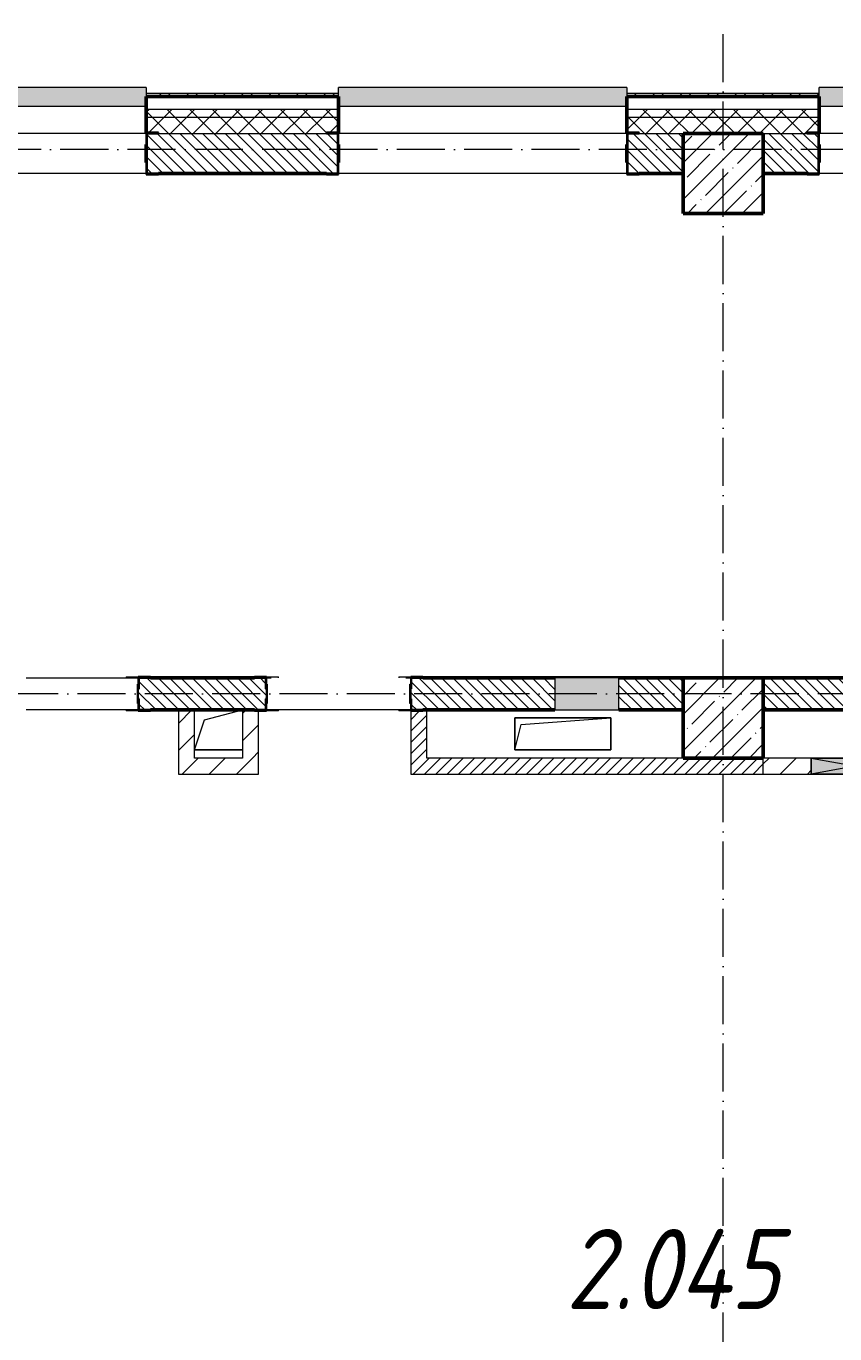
# Model space of a CAD drawing. Header units: millimetres. Extents: x 2294 to 908349, y -83289 to 219220.
# Drawn here: x 62813 to 67860, y 8011 to 16176 of the extents above; entities that cross this region are included whole.
import ezdxf

# ---------------------------------------------------------------- set-up
doc = ezdxf.new("R2010")
doc.units = ezdxf.units.MM
doc.linetypes.add('50_200_ШТРИХ_1Т_ш5_п1_п1_', pattern=[700, 500, -100, 0, -100])
for name, color, linetype, lineweight in [('A-DETL-GENF-OTLN', 7, 'Continuous', 9), ('A-FLOR-____-OTLN', 7, 'Continuous', 9), ('A-GENM-____-MCUT', 7, 'Continuous', 25), ('A-GENM-____-OTLN', 7, 'Continuous', 9), ('A-GENM-____-OTLN-1', 7, 'Continuous', 25), ('A-GLAZ-____-OTLN', 7, 'Continuous', 9), ('A-WALL-____-MCUT-2', 7, 'Continuous', 50), ('A-WALL-____-MCUT-3', 7, 'Continuous', 9), ('A-WALL-____-OTLN', 7, 'Continuous', 9), ('A-WALL-____-PATT-1', 7, 'Continuous', 9), ('A-WALL-FNSH-MCUT-1', 7, 'Continuous', 9), ('I-WALL-____-OTLN', 7, 'Continuous', 9), ('S-COLS-____-MCUT', 7, 'Continuous', 50), ('S-COLS-____-OTLN', 7, 'Continuous', 9), ('S-GRID-____-OTLN-1', 7, '50_200_ШТРИХ_1Т_ш5_п1_п1_', 9), ('Марки помещений', 7, 'Continuous', 9)]:
    doc.layers.add(name, color=color, linetype=linetype, lineweight=lineweight)
doc.layers.add('A-GLAZ-____-OTLN-1', color=7, linetype='Continuous', lineweight=9, true_color=0xc0c0c0)
doc.styles.add('ISOCPEUR_I_3', font='isocpeui.ttf', dxfattribs={"width": 0.85, "height": 2.2})
pattern_1 = [(45, (7562.79, 6025.28), (-70.71068, 70.71068), []), (135, (7562.79, 6025.28), (-70.71068, -70.71068), [])]
pattern_2 = [(45, (7562.787, 6025.276), (-35.35534, 35.35534), [])]
pattern_3 = [(135, (7562.787, 6025.276), (-35.35534, -35.35534), [])]
pattern_4 = [(45, (7562.79, 6025.28), (-84.85281, 84.85281), [])]

# ---------------------------------------------------------------- blocks, each defined once
blk = doc.blocks.new('BSC_Колонна _Прямоугольная - 500х500-V54-АР1_План отверстий 2 этажа в осях 1-64_А-ГГ')
at = {"layer": 'S-COLS-____-OTLN'}
h = blk.add_hatch(dxfattribs=at)
h.set_pattern_fill('FP_83', color=256, style=0, pattern_type=2)
h.set_pattern_definition([(45, (-59600, -5831.04), (-114.04925, 114.04925), []), (45, (-59485.95, -5831.04), (-114.04925, 114.04925), [201.613, -40.323, 3.353, -36.97])])
h.paths.add_polyline_path([(-250, -250), (250, -250), (250, 250), (-250, 250)], flags=0)
at = {"layer": 'S-COLS-____-MCUT'}
for p, q in [((250, 250), (-250, 250)), ((-250, 250), (-250, -250)), ((250, -250), (250, 250)), ((-250, -250), (250, -250))]:
    blk.add_line(p, q, dxfattribs=at)
blk = doc.blocks.new('BSC_Колонна _Прямоугольная - 500х500-V116-АР1_План отверстий 2 этажа в осях 1-64_А-ГГ')
at = {"layer": 'S-COLS-____-OTLN'}
h = blk.add_hatch(dxfattribs=at)
h.set_pattern_fill('FP_145', color=256, style=0, pattern_type=2)
h.set_pattern_definition([(45, (-59600, -9231.04), (-114.04925, 114.04925), []), (45, (-59485.95, -9231.04), (-114.04925, 114.04925), [201.613, -40.323, 3.353, -36.97])])
h.paths.add_polyline_path([(-250, -250), (250, -250), (250, 250), (-250, 250), (-250, 104.8)], flags=0)
at = {"layer": 'S-COLS-____-MCUT'}
for p, q in [((250, 250), (-250, 250)), ((-250, 250), (-250, -250)), ((250, -250), (250, 250)), ((-250, -250), (250, -250))]:
    blk.add_line(p, q, dxfattribs=at)
blk = doc.blocks.new('Фахверк_СКБ_Уголок - 250_2700-27497298-АР1_План отверстий 2 этажа в осях 1-64_А-ГГ')
at = {"layer": 'A-GENM-____-MCUT'}
for p, q in [((200, 181), (125, 181)), ((125, 181), (125, 106)), ((131, 106), (131, 175)), ((131, 175), (200, 175)), ((200, 175), (200, 181)), ((125, 106), (131, 106)), ((131, -6), (125, -6)), ((125, -6), (125, -81)), ((125, -81), (200, -81)), ((131, -75), (131, -6)), ((200, -75), (131, -75)), ((200, -81), (200, -75))]:
    blk.add_line(p, q, dxfattribs=at)
blk = doc.blocks.new('АР_Перемычка - АР_Перемычка-28357691-АР1_План отверстий 2 этажа в осях 1-64_А-ГГ')
at = {"layer": 'A-GENM-____-OTLN'}
blk.add_line((-250, -100), (-243, -100), dxfattribs=at)
blk = doc.blocks.new('154_Стойка_СКБ_Уголок - СМ-2480_200-28346303-АР1_План отверстий 2 этажа в осях 1-64_А-ГГ')
at = {"layer": 'A-GENM-____-MCUT'}
for p, q in [((125, 156), (125, 81)), ((200, 156), (125, 156)), ((131, 81), (131, 150)), ((131, 150), (200, 150)), ((200, 150), (200, 156)), ((125, 81), (131, 81)), ((131, 19), (125, 19)), ((125, 19), (125, -56)), ((131, -50), (131, 19)), ((125, -56), (200, -56)), ((200, -50), (131, -50)), ((200, -56), (200, -50))]:
    blk.add_line(p, q, dxfattribs=at)
blk = doc.blocks.new('Стойка_Влож_Полоса боковая - Полоса-28213942-АР1_План отверстий 2 этажа в осях 1-64_А-ГГ')
at = {"layer": 'A-GENM-____-OTLN'}
for p, q in [((-5, 60), (0, 60)), ((-5, -60), (-5, 60)), ((0, 31), (0, -31)), ((0, -60), (-5, -60))]:
    blk.add_line(p, q, dxfattribs=at)
blk = doc.blocks.new('Стойка_Влож_Уголок_Опорный - Уголок-28213941-АР1_План отверстий 2 этажа в осях 1-64_А-ГГ')
at = {"layer": 'A-GENM-____-OTLN'}
for p, q in [((-212, -6), (-212, 0)), ((0, 0), (0, -6)), ((-212, -75), (-212, -6)), ((-212, -6), (-206, -6)), ((-212, -75), (-206, -75)), ((-6, -6), (0, -6)), ((-6, -75), (0, -75)), ((0, -6), (0, -75))]:
    blk.add_line(p, q, dxfattribs=at)
blk = doc.blocks.new('AR_Отверстие Ниша - Лючок-32403954-АР1_План отверстий 2 этажа в осях 1-64_А-ГГ')
at = {"layer": 'A-GLAZ-____-OTLN'}
blk.add_hatch(color=256, dxfattribs=at).paths.add_polyline_path([(-200, 100), (-200, -100), (200, -100), (200, 100)], flags=0)
for p, q in [((200, 100), (-200, 100)), ((-200, 100), (-200, -100)), ((200, -100), (200, 100)), ((-200, -100), (200, -100))]:
    blk.add_line(p, q, dxfattribs=at)
blk = doc.blocks.new('Л_Общий_Лючок - Лючок-29677405-АР1_План отверстий 2 этажа в осях 1-64_А-ГГ')
at = {"layer": 'A-GLAZ-____-OTLN-1'}
blk.add_hatch(color=256, dxfattribs=at).paths.add_polyline_path([(400, 0), (424, 0), (424, 6), (-24, 6), (-24, 0), (0, 0)], flags=0)
at = {"layer": 'A-GLAZ-____-OTLN'}
for p, q in [((424, 6), (-24, 6)), ((-24, 6), (-24, 0)), ((424, 6), (424, 0))]:
    blk.add_line(p, q, dxfattribs=at)
blk = doc.blocks.new('AR_Отверстие прямоугольное _в плите_ - AR_Отверстие прямоугольное _в плите_-30459197-АР1_План отверстий 2 этажа в осях 1-64_А-ГГ')
at = {"layer": 'A-GENM-____-OTLN'}
for p, q in [((300, 100), (-300, 100)), ((-300, 100), (-300, -100)), ((-260, 60), (300, 100)), ((300, -100), (300, 100)), ((-300, -100), (-260, 60)), ((-300, -100), (300, -100))]:
    blk.add_line(p, q, dxfattribs=at)
blk = doc.blocks.new('AR_Отверстие прямоугольное _в плите_ - AR_Отверстие прямоугольное _в плите_-V183-АР1_План отверстий 2 этажа в осях 1-64_А-ГГ')
at = {"layer": 'A-GENM-____-OTLN'}
for p, q in [((-87.5, 62.5), (150, 125)), ((-150, -125), (-87.5, 62.5)), ((-150, -125), (150, -125))]:
    blk.add_line(p, q, dxfattribs=at)
blk = doc.blocks.new('Отлив_СКБ - Отлив витража_120_НВФ-31885689-АР1_План отверстий 2 этажа в осях 1-64_А-ГГ')
at = {"layer": 'A-GLAZ-____-OTLN-1'}
for points in [[(1800, 2), (1800, 120), (0, 120), (0, 2), (1103.1, 2)], [(1103.1, 0), (1800, 0), (1800, 2), (0, 2), (0, 0)]]:
    blk.add_hatch(color=256, dxfattribs=at).paths.add_polyline_path(points, flags=0)
at = {"layer": 'A-GLAZ-____-OTLN'}
for p, q in [((0, 83), (0, 120)), ((1800, 120), (0, 120)), ((1800, 120), (1800, 83)), ((0, 2), (1800, 2)), ((1800, 0), (0, 0))]:
    blk.add_line(p, q, dxfattribs=at)
blk = doc.blocks.new('AR_Отверстие прямоугольное _в стене__БезПР - AR_Отверстие прямоугольное _в стене__БезПР-36789180-АР1_План отверстий 2 этажа в осях 1-64_А-ГГ')
at = {"layer": 'A-GLAZ-____-OTLN'}
blk.add_hatch(color=256, dxfattribs=at).paths.add_polyline_path([(275, -50), (275, 50), (-275, 50), (-275, -50)], flags=0)
at = {"layer": 'A-DETL-GENF-OTLN'}
for p, q in [((-275, -50), (-275, 50)), ((-275, 50), (275, 50)), ((275, 50), (-275, -50)), ((-275, 50), (275, -50)), ((275, 50), (-275, 50)), ((-275, 50), (-275, -50)), ((275, 50), (275, -50)), ((275, -50), (275, 50)), ((275, -50), (-275, -50)), ((-275, -50), (275, -50))]:
    blk.add_line(p, q, dxfattribs=at)
at = {"layer": 'A-GLAZ-____-OTLN'}
blk.add_line((275, 50), (-275, 50), dxfattribs=at)
blk = doc.blocks.new('2floor')
at = {"layer": 'A-WALL-____-PATT-1'}
h = blk.add_hatch(dxfattribs=at)
h.set_pattern_fill('FP_3', color=256, style=0, pattern_type=2)
h.set_pattern_definition([(45, (7562.79, 6025.28), (-85.53659, 85.53659), []), (45, (7619.81, 6025.28), (-85.53659, 85.53659), [])])
h.paths.add_polyline_path([(79427.8, 15736.3), (79427.8, 15756.3), (75562.8, 15756.3), (75562.8, 15736.3), (78247.7, 15736.3)], flags=0)
h.paths.add_polyline_path([(73762.8, 15736.3), (73762.8, 15756.3), (72562.8, 15756.3), (72562.8, 15736.3), (72945.3, 15736.3)], flags=0)
h.paths.add_polyline_path([(70762.8, 15736.3), (70762.8, 15756.3), (69562.8, 15756.3), (69562.8, 15736.3), (70294.1, 15736.3)], flags=0)
h.paths.add_polyline_path([(66759.2, 15736.3), (67762.8, 15736.3), (67762.8, 15756.3), (66562.8, 15756.3), (66562.8, 15736.3)], flags=0)
h.paths.add_polyline_path([(64108, 15736.3), (64762.8, 15736.3), (64762.8, 15756.3), (63562.8, 15756.3), (63562.8, 15736.3)], flags=0)
h.paths.add_polyline_path([(61762.8, 15736.3), (61762.8, 15756.3), (60562.8, 15756.3), (60562.8, 15736.3), (60573, 15736.3)], flags=0)
h.paths.add_polyline_path([(58762.8, 15736.3), (58762.8, 15756.3), (57562.8, 15756.3), (57562.8, 15736.3), (57921.8, 15736.3)], flags=0)
h.paths.add_polyline_path([(52762.8, 15736.3), (52762.8, 15756.3), (51562.8, 15756.3), (51562.8, 15736.3), (51735.7, 15736.3)], flags=0)
h.paths.add_polyline_path([(54562.8, 15736.3), (55762.8, 15736.3), (55762.8, 15756.3), (54562.8, 15756.3)], flags=0)
h.paths.add_polyline_path([(48562.8, 15736.3), (49762.8, 15736.3), (49762.8, 15756.3), (48562.8, 15756.3)], flags=0)
h.paths.add_polyline_path([(45897.8, 15736.3), (46762.8, 15736.3), (46762.8, 15756.3), (45897.8, 15756.3)], flags=0)
h = blk.add_hatch(dxfattribs=at)
h.set_pattern_fill('FP_1', color=256, style=0, pattern_type=2)
h.set_pattern_definition(pattern_1)
h.paths.add_polyline_path([(81912.8, 15606.3), (81912.8, 15656.3), (75562.8, 15656.3), (75562.8, 15606.3), (81782.6, 15606.3)], flags=0)
h.paths.add_polyline_path([(72945.3, 15606.3), (73762.8, 15606.3), (73762.8, 15656.3), (72562.8, 15656.3), (72562.8, 15606.3)], flags=0)
h.paths.add_polyline_path([(70762.8, 15606.3), (70762.8, 15656.3), (69562.8, 15656.3), (69562.8, 15606.3), (70294.1, 15606.3)], flags=0)
h.paths.add_polyline_path([(67762.8, 15606.3), (67762.8, 15656.3), (66562.8, 15656.3), (66562.8, 15606.3), (67642.9, 15606.3)], flags=0)
h.paths.add_polyline_path([(64762.8, 15606.3), (64762.8, 15656.3), (63562.8, 15656.3), (63562.8, 15606.3), (64108, 15606.3)], flags=0)
h.paths.add_polyline_path([(60562.8, 15606.3), (61762.8, 15606.3), (61762.8, 15656.3), (60562.8, 15656.3)], flags=0)
h.paths.add_polyline_path([(57562.8, 15606.3), (58762.8, 15606.3), (58762.8, 15656.3), (57562.8, 15656.3)], flags=0)
h.paths.add_polyline_path([(55270.6, 15606.3), (55762.8, 15606.3), (55762.8, 15656.3), (54562.8, 15656.3), (54562.8, 15606.3)], flags=0)
h.paths.add_polyline_path([(52762.8, 15606.3), (52762.8, 15656.3), (51562.8, 15656.3), (51562.8, 15606.3), (51735.7, 15606.3)], flags=0)
h.paths.add_polyline_path([(49762.8, 15606.3), (49762.8, 15656.3), (48562.8, 15656.3), (48562.8, 15606.3), (49084.5, 15606.3)], flags=0)
h.paths.add_polyline_path([(45362.8, 15606.3), (46762.8, 15606.3), (46762.8, 15656.3), (45362.8, 15656.3)], flags=0)
h.paths.add_polyline_path([(43562.8, 15606.3), (43562.8, 15656.3), (42362.8, 15656.3), (42362.8, 15606.3), (42898.4, 15606.3)], flags=0)
h.paths.add_polyline_path([(34562.8, 15606.3), (34562.8, 15656.3), (31392.8, 15656.3), (31392.8, 15606.3), (32293.6, 15606.3)], flags=0)
h = blk.add_hatch(dxfattribs=at)
h.set_pattern_fill('FP_1', color=256, style=0, pattern_type=2)
h.set_pattern_definition(pattern_1)
h.paths.add_polyline_path([(81912.8, 15506.3), (81912.8, 15606.3), (75562.8, 15606.3), (75562.8, 15512.3), (75637.8, 15512.3), (75637.8, 15506.3), (81782.6, 15506.3)], flags=0)
h.paths.add_polyline_path([(72945.3, 15506.3), (73687.8, 15506.3), (73687.8, 15512.3), (73762.8, 15512.3), (73762.8, 15606.3), (72562.8, 15606.3), (72562.8, 15512.3), (72637.8, 15512.3), (72637.8, 15506.3)], flags=0)
h.paths.add_polyline_path([(70687.8, 15506.3), (70687.8, 15512.3), (70762.8, 15512.3), (70762.8, 15606.3), (69562.8, 15606.3), (69562.8, 15512.3), (69637.8, 15512.3), (69637.8, 15506.3), (70412.8, 15506.3)], flags=0)
h.paths.add_polyline_path([(66912.8, 15506.3), (67687.8, 15506.3), (67687.8, 15512.3), (67762.8, 15512.3), (67762.8, 15606.3), (66562.8, 15606.3), (66562.8, 15512.3), (66637.8, 15512.3), (66637.8, 15506.3), (66759.2, 15506.3)], flags=0)
h.paths.add_polyline_path([(64108, 15506.3), (64687.8, 15506.3), (64687.8, 15512.3), (64762.8, 15512.3), (64762.8, 15606.3), (63562.8, 15606.3), (63562.8, 15512.3), (63637.8, 15512.3), (63637.8, 15506.3)], flags=0)
h.paths.add_polyline_path([(61412.8, 15506.3), (61687.8, 15506.3), (61687.8, 15512.3), (61762.8, 15512.3), (61762.8, 15606.3), (60562.8, 15606.3), (60562.8, 15512.3), (60637.8, 15512.3), (60637.8, 15506.3), (60912.8, 15506.3)], flags=0)
h.paths.add_polyline_path([(58412.8, 15506.3), (58687.8, 15506.3), (58687.8, 15512.3), (58762.8, 15512.3), (58762.8, 15606.3), (57562.8, 15606.3), (57562.8, 15512.3), (57637.8, 15512.3), (57637.8, 15506.3), (57921.8, 15506.3)], flags=0)
h.paths.add_polyline_path([(55687.8, 15506.3), (55687.8, 15512.3), (55762.8, 15512.3), (55762.8, 15606.3), (54562.8, 15606.3), (54562.8, 15512.3), (54637.8, 15512.3), (54637.8, 15506.3), (55270.6, 15506.3)], flags=0)
h.paths.add_polyline_path([(52687.8, 15506.3), (52687.8, 15512.3), (52762.8, 15512.3), (52762.8, 15606.3), (51562.8, 15606.3), (51562.8, 15512.3), (51637.8, 15512.3), (51637.8, 15506.3), (52412.8, 15506.3)], flags=0)
h.paths.add_polyline_path([(48637.8, 15506.3), (49687.8, 15506.3), (49687.8, 15512.3), (49762.8, 15512.3), (49762.8, 15606.3), (48562.8, 15606.3), (48562.8, 15512.3), (48637.8, 15512.3)], flags=0)
h.paths.add_polyline_path([(46412.8, 15506.3), (46687.8, 15506.3), (46687.8, 15512.3), (46762.8, 15512.3), (46762.8, 15606.3), (45362.8, 15606.3), (45362.8, 15506.3), (45862.8, 15506.3)], flags=0)
h.paths.add_polyline_path([(42898.4, 15506.3), (43487.8, 15506.3), (43487.8, 15512.3), (43562.8, 15512.3), (43562.8, 15606.3), (42362.8, 15606.3), (42362.8, 15506.3), (42862.8, 15506.3)], flags=0)
h.paths.add_polyline_path([(34487.8, 15506.3), (34487.8, 15512.3), (34562.8, 15512.3), (34562.8, 15606.3), (31392.8, 15606.3), (31392.8, 15506.3), (33862.8, 15506.3)], flags=0)
h = blk.add_hatch(dxfattribs=at)
h.set_pattern_fill('FP_6', color=256, style=0, pattern_type=2)
h.set_pattern_definition(pattern_3)
h.paths.add_polyline_path([(66568.8, 15256.3), (66912.8, 15256.3), (66912.8, 15506.3), (66568.8, 15506.3), (66568.8, 15437.3), (66562.8, 15437.3), (66562.8, 15325.3), (66568.8, 15325.3), (66568.8, 15260.6)], flags=0)
h.paths.add_polyline_path([(64108, 15256.3), (64756.8, 15256.3), (64756.8, 15325.3), (64762.8, 15325.3), (64762.8, 15437.3), (64756.8, 15437.3), (64756.8, 15506.3), (63568.8, 15506.3), (63568.8, 15437.3), (63562.8, 15437.3), (63562.8, 15325.3), (63568.8, 15325.3), (63568.8, 15256.3), (63637.8, 15256.3)], flags=0)
h.paths.add_polyline_path([(61756.8, 15256.3), (61756.8, 15325.3), (61762.8, 15325.3), (61762.8, 15437.3), (61756.8, 15437.3), (61756.8, 15506.3), (61412.8, 15506.3), (61412.8, 15256.3), (61687.8, 15256.3)], flags=0)
h = blk.add_hatch(dxfattribs=at)
h.set_pattern_fill('FP_6', color=256, style=0, pattern_type=2)
h.set_pattern_definition(pattern_3)
h.paths.add_polyline_path([(69912.8, 15256.3), (69912.8, 15506.3), (69568.8, 15506.3), (69568.8, 15437.3), (69562.8, 15437.3), (69562.8, 15325.3), (69568.8, 15325.3), (69568.8, 15256.3), (69637.8, 15256.3)], flags=0)
h.paths.add_polyline_path([(67756.8, 15256.3), (67756.8, 15325.3), (67762.8, 15325.3), (67762.8, 15437.3), (67756.8, 15437.3), (67756.8, 15506.3), (67412.8, 15506.3), (67412.8, 15256.3), (67687.8, 15256.3)], flags=0)
h = blk.add_hatch(dxfattribs=at)
h.set_pattern_fill('FP_6', color=256, style=0, pattern_type=2)
h.set_pattern_definition(pattern_3)
h.paths.add_polyline_path([(66912.8, 11906.3), (66912.8, 12106.3), (66512.8, 12106.3), (66512.8, 11906.3)], flags=0)
h.paths.add_polyline_path([(63518.8, 11906.3), (64306.8, 11906.3), (64306.8, 11975.3), (64312.8, 11975.3), (64312.8, 12037.3), (64306.8, 12037.3), (64306.8, 12106.3), (63518.8, 12106.3), (63518.8, 12037.3), (63512.8, 12037.3), (63512.8, 11975.3), (63518.8, 11975.3), (63518.8, 11946.3)], flags=0)
h.paths.add_polyline_path([(65218.8, 11906.3), (66112.8, 11906.3), (66112.8, 12106.3), (65218.8, 12106.3), (65218.8, 12037.3), (65212.8, 12037.3), (65212.8, 11975.3), (65218.8, 11975.3), (65218.8, 11907)], flags=0)
h.paths.add_polyline_path([(61737.8, 11906.3), (61806.8, 11906.3), (61806.8, 11975.3), (61812.8, 11975.3), (61812.8, 12037.3), (61806.8, 12037.3), (61806.8, 12106.3), (61412.8, 12106.3), (61412.8, 11906.3)], flags=0)
h = blk.add_hatch(dxfattribs=at)
h.set_pattern_fill('FP_6', color=256, style=0, pattern_type=2)
h.set_pattern_definition(pattern_3)
h.paths.add_polyline_path([(69912.8, 11906.3), (69912.8, 12106.3), (67412.8, 12106.3), (67412.8, 11906.3), (67642.9, 11906.3)], flags=0)
h = blk.add_hatch(dxfattribs=at)
h.set_pattern_fill('FP_4', color=256, style=0, pattern_type=2)
h.set_pattern_definition(pattern_4)
h.paths.add_polyline_path([(63862.8, 11606.3), (63862.8, 11906.3), (63762.8, 11906.3), (63762.8, 11606.3)], flags=0)
h = blk.add_hatch(dxfattribs=at)
h.set_pattern_fill('FP_4', color=256, style=0, pattern_type=2)
h.set_pattern_definition(pattern_4)
h.paths.add_polyline_path([(64162.8, 11606.3), (64262.8, 11606.3), (64262.8, 11900.3), (64237.8, 11900.3), (64237.8, 11906.3), (64162.8, 11906.3), (64162.8, 11900.3)], flags=0)
h = blk.add_hatch(dxfattribs=at)
h.set_pattern_fill('FP_5', color=256, style=0, pattern_type=2)
h.set_pattern_definition(pattern_2)
h.paths.add_polyline_path([(65312.8, 11506.3), (65312.8, 11906.3), (65287.8, 11906.3), (65287.8, 11900.3), (65212.8, 11900.3), (65212.8, 11506.3)], flags=0)
h = blk.add_hatch(dxfattribs=at)
h.set_pattern_fill('FP_4', color=256, style=0, pattern_type=2)
h.set_pattern_definition(pattern_4)
h.paths.add_polyline_path([(63762.8, 11506.3), (64262.8, 11506.3), (64262.8, 11606.3), (63762.8, 11606.3)], flags=0)
h = blk.add_hatch(dxfattribs=at)
h.set_pattern_fill('FP_5', color=256, style=0, pattern_type=2)
h.set_pattern_definition(pattern_2)
h.paths.add_polyline_path([(65312.8, 11506.3), (67412.8, 11506.3), (67412.8, 11606.3), (65312.8, 11606.3)], flags=0)
h = blk.add_hatch(dxfattribs=at)
h.set_pattern_fill('FP_4', color=256, style=0, pattern_type=2)
h.set_pattern_definition(pattern_4)
h.paths.add_polyline_path([(70412.8, 11506.3), (70412.8, 11606.3), (69012.8, 11606.3), (69012.8, 11506.3), (69912.8, 11506.3)], flags=0)
h.paths.add_polyline_path([(68462.8, 11506.3), (68462.8, 11606.3), (68262.8, 11606.3), (68262.8, 11506.3)], flags=0)
h.paths.add_polyline_path([(67712.8, 11506.3), (67712.8, 11606.3), (67412.8, 11606.3), (67412.8, 11506.3), (67642.9, 11506.3)], flags=0)
at = {"layer": 'A-FLOR-____-OTLN'}
for p, q in [((65862.8, 11856.3), (66462.8, 11856.3)), ((65862.8, 11656.3), (65862.8, 11856.3)), ((66462.8, 11856.3), (66462.8, 11656.3)), ((64162.8, 11656.3), (63862.8, 11656.3)), ((66462.8, 11656.3), (65862.8, 11656.3))]:
    blk.add_line(p, q, dxfattribs=at)
at = {"layer": 'A-WALL-____-MCUT-2'}
for p, q in [((64762.8, 15736.3), (63562.8, 15736.3)), ((63562.8, 15736.3), (63562.8, 15512.3)), ((64762.8, 15512.3), (64762.8, 15736.3)), ((67762.8, 15736.3), (66562.8, 15736.3)), ((66562.8, 15736.3), (66562.8, 15512.3)), ((67762.8, 15512.3), (67762.8, 15736.3)), ((63562.8, 15437.3), (63562.8, 15325.3)), ((64762.8, 15325.3), (64762.8, 15437.3)), ((66562.8, 15437.3), (66562.8, 15325.3)), ((67762.8, 15325.3), (67762.8, 15437.3)), ((63637.8, 15256.3), (64687.8, 15256.3)), ((66637.8, 15256.3), (66912.8, 15256.3)), ((67412.8, 15256.3), (67687.8, 15256.3)), ((64237.8, 12106.3), (63587.8, 12106.3)), ((66112.8, 12106.3), (65287.8, 12106.3)), ((66912.8, 12106.3), (66512.8, 12106.3)), ((69912.8, 12106.3), (67412.8, 12106.3)), ((63587.8, 11906.3), (64237.8, 11906.3)), ((65287.8, 11906.3), (66112.8, 11906.3)), ((66512.8, 11906.3), (66912.8, 11906.3)), ((67412.8, 11906.3), (69912.8, 11906.3))]:
    blk.add_line(p, q, dxfattribs=at)
at = {"layer": 'A-WALL-____-MCUT-3'}
for p, q in [((64762.8, 15656.3), (63562.8, 15656.3)), ((64762.8, 15606.3), (63562.8, 15606.3)), ((67762.8, 15656.3), (66562.8, 15656.3)), ((67762.8, 15606.3), (66562.8, 15606.3)), ((63637.8, 15506.3), (64687.8, 15506.3)), ((66637.8, 15506.3), (66912.8, 15506.3)), ((67412.8, 15506.3), (67687.8, 15506.3))]:
    blk.add_line(p, q, dxfattribs=at)
at = {"layer": 'A-WALL-____-OTLN'}
for p, q in [((63562.8, 15506.3), (61762.8, 15506.3)), ((66562.8, 15506.3), (64762.8, 15506.3)), ((69562.8, 15506.3), (67762.8, 15506.3)), ((63562.8, 15256.3), (61762.8, 15256.3)), ((66562.8, 15256.3), (64762.8, 15256.3)), ((69562.8, 15256.3), (67762.8, 15256.3))]:
    blk.add_line(p, q, dxfattribs=at)
at = {"layer": 'A-WALL-FNSH-MCUT-1'}
for p, q in [((64762.8, 15756.3), (63562.8, 15756.3)), ((63562.8, 15756.3), (63562.8, 15736.3)), ((63562.8, 15736.3), (63562.8, 15736.3)), ((64762.8, 15736.3), (64762.8, 15756.3)), ((67762.8, 15756.3), (66562.8, 15756.3)), ((66562.8, 15756.3), (66562.8, 15736.3)), ((66562.8, 15736.3), (66562.8, 15736.3)), ((67762.8, 15736.3), (67762.8, 15756.3)), ((63762.8, 11906.3), (63762.8, 11506.3)), ((63862.8, 11606.3), (63862.8, 11906.3)), ((64162.8, 11906.3), (64162.8, 11606.3)), ((64262.8, 11506.3), (64262.8, 11900.3)), ((65212.8, 11900.3), (65212.8, 11506.3)), ((65312.8, 11606.3), (65312.8, 11906.3)), ((64162.8, 11606.3), (63862.8, 11606.3)), ((66912.8, 11606.3), (65312.8, 11606.3)), ((67412.8, 11506.3), (67412.8, 11606.3)), ((67712.8, 11606.3), (67412.8, 11606.3)), ((63762.8, 11506.3), (64262.8, 11506.3)), ((65212.8, 11506.3), (67712.8, 11506.3))]:
    blk.add_line(p, q, dxfattribs=at)
at = {"layer": 'I-WALL-____-OTLN'}
for p, q in [((62812.8, 12106.3), (63512.8, 12106.3)), ((64312.8, 12106.3), (64342.8, 12106.3)), ((65182.8, 12106.3), (65212.8, 12106.3)), ((63512.8, 11906.3), (62812.8, 11906.3)), ((65212.8, 11906.3), (64312.8, 11906.3))]:
    blk.add_line(p, q, dxfattribs=at)
at = {"layer": 'A-GENM-____-OTLN'}
for name, p, rotation in [('Стойка_Влож_Уголок_Опорный - Уголок-28213941-АР1_План отверстий 2 этажа в осях 1-64_А-ГГ', (63512.8, 11900.3), 269.9999999999995), ('Стойка_Влож_Уголок_Опорный - Уголок-28213941-АР1_План отверстий 2 этажа в осях 1-64_А-ГГ', (64312.8, 12112.3), 89.99999999999955), ('Стойка_Влож_Уголок_Опорный - Уголок-28213941-АР1_План отверстий 2 этажа в осях 1-64_А-ГГ', (65212.8, 11900.3), 269.9999999999995), ('Стойка_Влож_Полоса боковая - Полоса-28213942-АР1_План отверстий 2 этажа в осях 1-64_А-ГГ', (64312.8, 12006.3), 180)]:
    blk.add_blockref(name, p, dxfattribs=dict(at, rotation=rotation))
for name, p in [('Стойка_Влож_Полоса боковая - Полоса-28213942-АР1_План отверстий 2 этажа в осях 1-64_А-ГГ', (63512.8, 12006.3)), ('Стойка_Влож_Полоса боковая - Полоса-28213942-АР1_План отверстий 2 этажа в осях 1-64_А-ГГ', (65212.8, 12006.3)), ('AR_Отверстие прямоугольное _в плите_ - AR_Отверстие прямоугольное _в плите_-V183-АР1_План отверстий 2 этажа в осях 1-64_А-ГГ', (64012.8, 11781.3)), ('АР_Перемычка - АР_Перемычка-28357691-АР1_План отверстий 2 этажа в осях 1-64_А-ГГ', (64312.8, 12006.3)), ('AR_Отверстие прямоугольное _в плите_ - AR_Отверстие прямоугольное _в плите_-30459197-АР1_План отверстий 2 этажа в осях 1-64_А-ГГ', (66162.8, 11756.3))]:
    blk.add_blockref(name, p, dxfattribs=at)
at = {"layer": 'A-GENM-____-OTLN-1'}
for name, p in [('Фахверк_СКБ_Уголок - 250_2700-27497298-АР1_План отверстий 2 этажа в осях 1-64_А-ГГ', (63437.8, 15331.3)), ('Фахверк_СКБ_Уголок - 250_2700-27497298-АР1_План отверстий 2 этажа в осях 1-64_А-ГГ', (66437.8, 15331.3)), ('154_Стойка_СКБ_Уголок - СМ-2480_200-28346303-АР1_План отверстий 2 этажа в осях 1-64_А-ГГ', (63387.8, 11956.3)), ('154_Стойка_СКБ_Уголок - СМ-2480_200-28346303-АР1_План отверстий 2 этажа в осях 1-64_А-ГГ', (65087.8, 11956.3))]:
    blk.add_blockref(name, p, dxfattribs=at)
at = {"layer": 'A-GENM-____-OTLN-1', "rotation": 180}
for name, p in [('Фахверк_СКБ_Уголок - 250_2700-27497298-АР1_План отверстий 2 этажа в осях 1-64_А-ГГ', (64887.8, 15431.3)), ('Фахверк_СКБ_Уголок - 250_2700-27497298-АР1_План отверстий 2 этажа в осях 1-64_А-ГГ', (67887.8, 15431.3)), ('154_Стойка_СКБ_Уголок - СМ-2480_200-28346303-АР1_План отверстий 2 этажа в осях 1-64_А-ГГ', (64437.8, 12056.3))]:
    blk.add_blockref(name, p, dxfattribs=at)
at = {"layer": 'A-GLAZ-____-OTLN'}
for name, p in [('Отлив_СКБ - Отлив витража_120_НВФ-31885689-АР1_План отверстий 2 этажа в осях 1-64_А-ГГ', (61762.8, 15673.3)), ('Отлив_СКБ - Отлив витража_120_НВФ-31885689-АР1_План отверстий 2 этажа в осях 1-64_А-ГГ', (64762.8, 15673.3)), ('Отлив_СКБ - Отлив витража_120_НВФ-31885689-АР1_План отверстий 2 этажа в осях 1-64_А-ГГ', (67762.8, 15673.3)), ('Л_Общий_Лючок - Лючок-29677405-АР1_План отверстий 2 этажа в осях 1-64_А-ГГ', (66112.8, 12106.3)), ('AR_Отверстие прямоугольное _в стене__БезПР - AR_Отверстие прямоугольное _в стене__БезПР-36789180-АР1_План отверстий 2 этажа в осях 1-64_А-ГГ', (67987.8, 11556.3))]:
    blk.add_blockref(name, p, dxfattribs=at)
at = {"layer": 'A-GLAZ-____-OTLN', "rotation": 180}
blk.add_blockref('AR_Отверстие Ниша - Лючок-32403954-АР1_План отверстий 2 этажа в осях 1-64_А-ГГ', (66312.8, 12006.3), dxfattribs=at)
at = {"layer": 'S-COLS-____-OTLN'}
for name, p in [('BSC_Колонна _Прямоугольная - 500х500-V116-АР1_План отверстий 2 этажа в осях 1-64_А-ГГ', (67162.8, 15256.3)), ('BSC_Колонна _Прямоугольная - 500х500-V54-АР1_План отверстий 2 этажа в осях 1-64_А-ГГ', (67162.8, 11856.3))]:
    blk.add_blockref(name, p, dxfattribs=at)
at = {"layer": 'Марки помещений', "insert": (66181.5, 8665.4), "char_height": 500, "width": 817.721, "attachment_point": 1, "style": 'ISOCPEUR_I_3'}
blk.add_mtext('2.045', dxfattribs=at)
blk = doc.blocks.new('3osi')
at = {"layer": 'S-GRID-____-OTLN-1', "color": 251, "ltscale": 0.6, "true_color": 0x636466}
for p, q in [((225183.5, 1542.7), (225183.5, 16175.8)), ((269657.9, 15406.3), (161153.7, 15406.3)), ((255902.3, 12006.3), (160914.7, 12006.3))]:
    blk.add_line(p, q, dxfattribs=at)

msp = doc.modelspace()

# ---------------------------------------------------------------- block references
for name, p in [('3osi', (-158020.7, 0)), ('2floor', (0, 0))]:
    msp.add_blockref(name, p)

doc.saveas('drawing.dxf')
